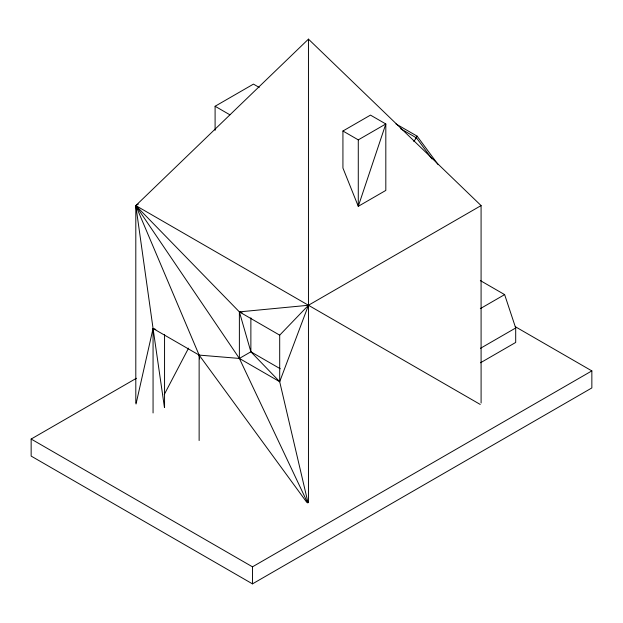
<?xml version="1.0" encoding="UTF-8"?>
<svg xmlns="http://www.w3.org/2000/svg" width="623" height="623" viewBox="0 0 623 623"><rect width="100%" height="100%" fill="white"/><g stroke="black" fill="none" stroke-linecap="round" stroke-linejoin="round"><path stroke-width="0.93" d="M136.024 404L153.063 328.492L135.806 205.582L308.455 39.132L481.081 205.582L481.096 403.003M308.011 502.73L279.696 381.712L308.455 305.262L481.081 205.582M164.215 394.616L188.551 348.14M415.549 138.119L417.106 136.141L396.01 123.961M413.742 141.374L416.483 137.893L400.69 128.774M153.063 412.963L153.063 328.492L199.134 355.094L239.38 358.435L279.696 381.712L279.696 335.158L308.455 305.262L239.38 311.882L135.806 205.582L138.337 204.126M215.099 130.339L215.099 106.26L253.46 84.113L259.199 87.422M342.93 131.009L370.475 115.115L385.816 123.969L385.816 190.42L358.28 206.322L342.93 168.031L342.93 131.009L358.28 139.871L358.28 206.322L385.816 123.969L358.28 139.871M515.268 326.678L591.85 370.895L591.85 387.934L252.479 583.868L31.15 456.083L31.15 439.044L136.414 378.27M280.272 368.769L250.874 351.8L239.38 358.435L307.63 502.87M480.317 308.642L504.63 294.609L515.696 327.978L515.696 342.448L480.489 362.781M480.489 348.304L515.696 327.978M31.15 439.044L252.479 566.829L591.85 370.895M242.152 312.777L239.38 311.882L239.38 358.435L135.806 205.582L135.806 402.995M155.805 329.442L153.063 328.492L164.417 407.302M215.099 106.26L229.848 114.78M480.349 280.584L504.63 294.609M480.255 404.459L135.806 205.582L199.134 355.094L306.742 502.27M279.696 335.158L239.38 311.882L250.874 351.8L279.696 381.712M417.106 136.141L438.117 164.589M416.483 137.893L431.996 158.888M199.687 358.941L199.134 355.094L199.134 440.531M308.455 39.132L308.455 502.675M252.479 566.829L252.479 583.868M250.874 317.855L250.874 351.8M164.558 334.481L164.558 407.294"/></g></svg>
